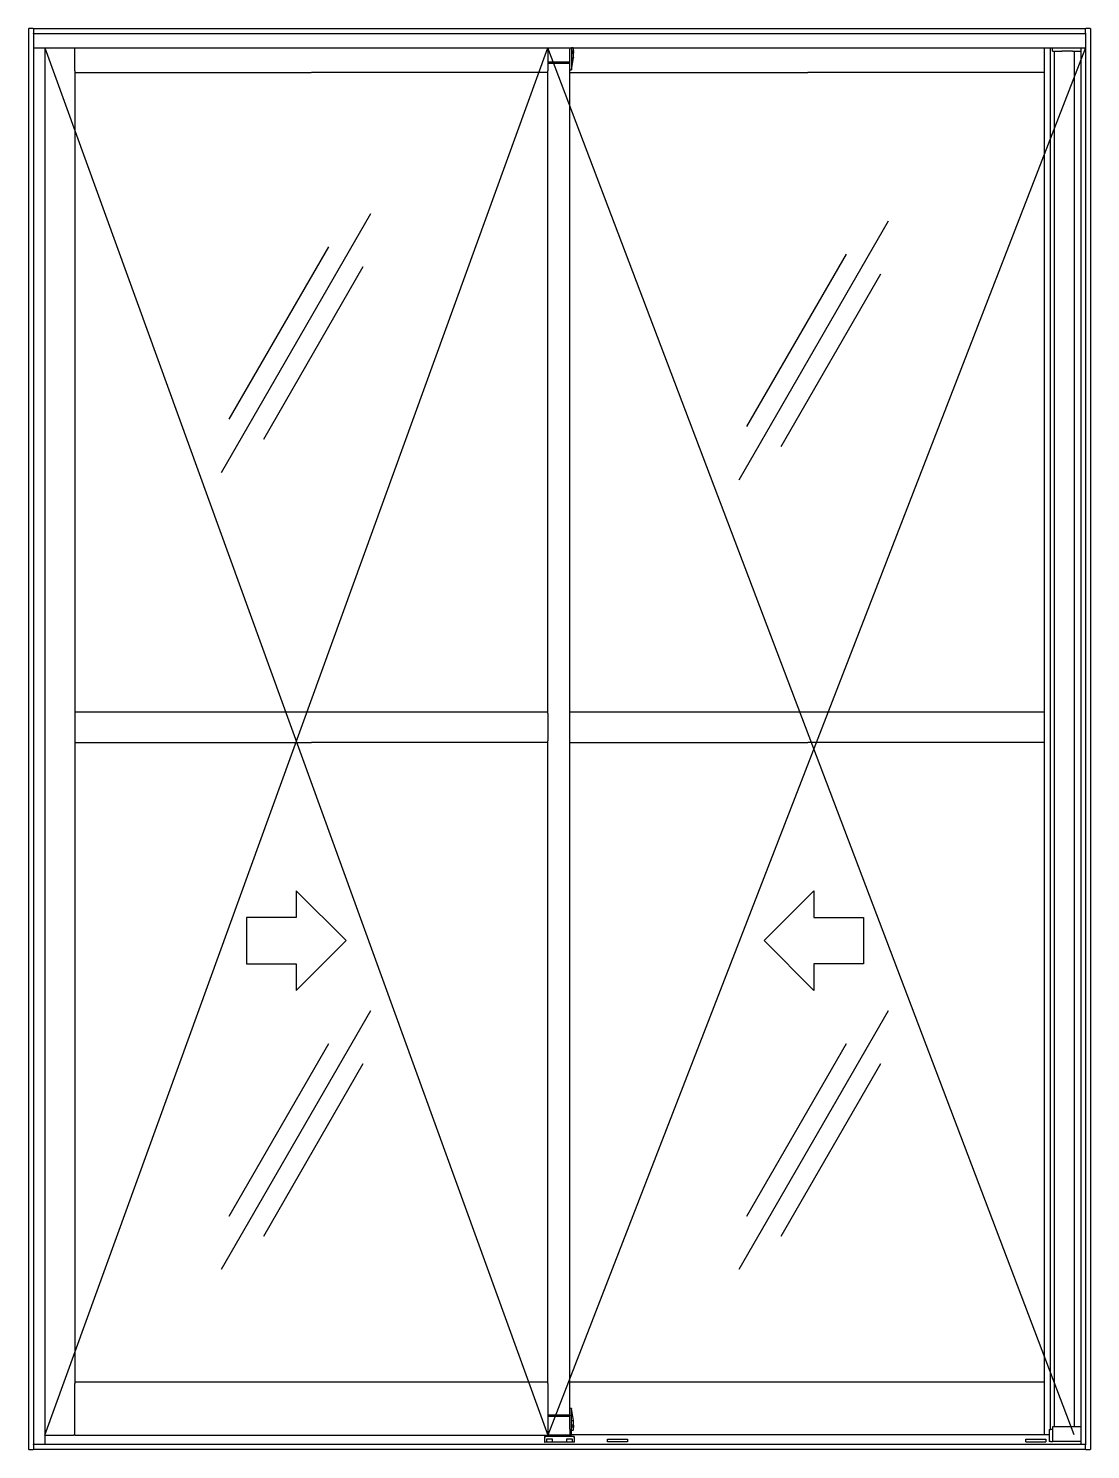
# Model space of a CAD drawing. Header units: millimetres. Extents: x 670.37 to 671.97, y 1058 to 1060.14.
import ezdxf

# ---------------------------------------------------------------- set-up
doc = ezdxf.new("R2010")
doc.units = ezdxf.units.MM
doc.header["$LTSCALE"] = 0.5
doc.layers.add('Gravia_Janelas', color=1, linetype='Continuous')
doc.layers.add('LD', color=3, linetype='Continuous', lineweight=35)

# ---------------------------------------------------------------- blocks, each defined once
blk = doc.blocks.new('*E2')
at = {"layer": 'LD'}
for centre, major_axis, ratio, start_param, end_param in [((814.6, 2103.7), (6.46, 0.57), 0.119113, 0.154116, 0.323809), ((814.6, 2104.5), (6.46, -0.57), 0.119113, 5.959376, 6.129069), ((814.8, 2104.7), (6.2, -1.67), 0.745371, 0.338869, 0.456021), ((814.8, 2103.4), (6.26, 1.46), 0.643637, 6.274767, 6.391919), ((814.8, 2103.5), (6.2, 1.67), 0.745371, 5.827165, 5.944316), ((814.8, 2104.8), (6.26, -1.46), 0.643637, 6.174452, 6.291603), ((821.7, 2105), (-1.41, -0.19), 0.098287, 1.087474, 1.104539), ((821.7, 2103.2), (1.41, -0.19), 0.098287, 2.037054, 2.054119), ((821, 2098.9), (-0.52, -3.14), 0.156995, 0.025872, 0.077105), ((821, 40.7), (-0.52, 3.14), 0.156995, 6.20608, 6.257313), ((785.4, 21.8), (-1, 0), 0.052557, 0, 1.570796), ((814.4, 21.8), (1, 0), 0.052557, 4.712389, 6.283185), ((814.6, 35.1), (6.46, 0.57), 0.119113, 0.154116, 0.323809), ((814.6, 35.9), (6.46, -0.57), 0.119113, 5.959376, 6.129069), ((814.8, 36.1), (6.2, -1.67), 0.745371, 0.338869, 0.456021), ((814.8, 34.8), (6.26, 1.46), 0.643637, 6.274767, 6.391919), ((814.8, 34.9), (6.2, 1.67), 0.745371, 5.827165, 5.944316), ((814.8, 36.2), (6.26, -1.46), 0.643637, 6.174452, 6.291603), ((821.7, 36.4), (-1.41, -0.19), 0.098287, 1.087474, 1.104539), ((821.7, 34.6), (1.41, -0.19), 0.098287, 2.037054, 2.054119), ((778, 11.2), (0.5, 0), 0.052408, 3.141593, 4.712389)]:
    blk.add_ellipse(centre, major_axis=major_axis, ratio=ratio, start_param=start_param, end_param=end_param, dxfattribs=at)

msp = doc.modelspace()

# ---------------------------------------------------------------- linework, layer by layer
at = {"layer": 'Gravia_Janelas'}
for p, q in [((670.3655, 1060.1443), (670.3659, 1060.1443)), ((670.3655, 1060.1443), (670.3655, 1058.0043)), ((670.3727, 1060.1443), (670.3659, 1060.1443)), ((670.3727, 1060.1443), (670.3731, 1060.1443)), ((670.3731, 1060.1439), (670.3731, 1060.1443)), ((670.3731, 1060.1443), (671.9579, 1060.1443)), ((670.3731, 1060.1439), (670.3731, 1060.1371)), ((670.3731, 1060.1367), (670.3731, 1060.1371)), ((670.3731, 1060.1367), (671.9579, 1060.1367)), ((670.3731, 1060.1367), (670.3731, 1058.0119)), ((671.9579, 1060.1443), (671.9579, 1060.1439)), ((671.9579, 1060.1443), (671.9583, 1060.1443)), ((671.9579, 1060.1371), (671.9579, 1060.1439)), ((671.9579, 1060.1371), (671.9579, 1060.1367)), ((671.9579, 1060.1367), (671.9579, 1058.0119)), ((671.9651, 1060.1443), (671.9583, 1060.1443)), ((671.9651, 1060.1443), (671.9655, 1060.1443)), ((671.9655, 1060.1443), (671.9655, 1058.0043)), ((670.3731, 1060.1153), (671.9579, 1060.1153)), ((670.3901, 1060.1153), (670.3901, 1058.0119)), ((670.4354, 1060.0808), (670.4354, 1060.1153)), ((671.1478, 1060.1153), (671.1478, 1060.0808)), ((671.1809, 1060.1153), (671.1809, 1060.1131)), ((671.1835, 1060.1153), (671.1835, 1060.0824)), ((671.186, 1060.1149), (671.1835, 1060.1149)), ((671.1865, 1060.1109), (671.1865, 1060.1144)), ((671.8956, 1060.1153), (671.8956, 1060.0808)), ((671.9045, 1060.1153), (671.9045, 1058.0347)), ((671.9079, 1060.1119), (671.9079, 1060.1153)), ((671.9509, 1060.1153), (671.9509, 1058.0119)), ((671.1478, 1060.0941), (671.1547, 1060.0941)), ((671.1478, 1060.0941), (671.1809, 1060.0941)), ((671.1478, 1060.0921), (671.1809, 1060.0921)), ((671.1809, 1060.0921), (671.1478, 1060.0921)), ((671.1499, 1060.0921), (671.1497, 1060.0921)), ((671.1499, 1060.0921), (671.1809, 1060.0921)), ((671.1809, 1060.0921), (671.1499, 1060.0921)), ((671.1762, 1060.0941), (671.1809, 1060.0941)), ((671.1763, 1060.0921), (671.1809, 1060.0921)), ((671.1809, 1060.0921), (671.1763, 1060.0921)), ((671.1809, 1060.0959), (671.1809, 1060.1131)), ((671.1809, 1060.0931), (671.1809, 1060.0959)), ((671.1809, 1060.0921), (671.1809, 1060.0931)), ((671.1809, 1058.0561), (671.1809, 1060.0921)), ((671.1835, 1060.1104), (671.1865, 1060.1104)), ((671.1865, 1060.1064), (671.1835, 1060.1064)), ((671.1835, 1060.0821), (671.1865, 1060.1003)), ((671.1835, 1060.1001), (671.186, 1060.1001)), ((671.1863, 1060.108), (671.1863, 1060.1088)), ((671.1865, 1060.1109), (671.1865, 1060.1104)), ((671.1866, 1060.1091), (671.1865, 1060.1091)), ((671.1866, 1060.1077), (671.1865, 1060.1077)), ((671.1865, 1060.1003), (671.1865, 1060.1064)), ((671.1865, 1060.1003), (671.1865, 1060.1003)), ((671.9079, 1060.1099), (671.9079, 1060.1119)), ((671.9079, 1060.1099), (671.9224, 1060.1099)), ((671.9105, 1060.1099), (671.9105, 1058.0387)), ((671.9384, 1060.1099), (671.9224, 1060.1099)), ((671.9384, 1060.1099), (671.9509, 1060.1099)), ((671.9409, 1060.1099), (671.9409, 1058.0387)), ((670.4354, 1060.0804), (670.4354, 1059.0714)), ((670.4361, 1060.078), (670.7914, 1060.078)), ((671.1471, 1060.078), (670.7919, 1060.078)), ((671.1478, 1059.1127), (671.1478, 1060.0804)), ((671.1809, 1060.0821), (671.1835, 1060.0821)), ((671.1809, 1060.078), (671.5392, 1060.078)), ((671.1835, 1060.0824), (671.1835, 1060.0821)), ((671.5392, 1060.078), (671.5397, 1060.078)), ((671.8956, 1060.078), (671.5397, 1060.078)), ((671.8956, 1060.0804), (671.8956, 1059.1127)), ((670.6565, 1059.4758), (670.8815, 1059.8656)), ((671.4361, 1059.4648), (671.6611, 1059.8545)), ((670.668, 1059.5558), (670.818, 1059.8156)), ((671.4476, 1059.5448), (671.5976, 1059.8046)), ((670.7199, 1059.5258), (670.8699, 1059.7856)), ((671.4996, 1059.5148), (671.6496, 1059.7746)), ((670.4354, 1059.115), (671.1478, 1059.115)), ((671.1478, 1059.1122), (671.1478, 1059.0718)), ((671.1809, 1059.115), (671.8956, 1059.115)), ((671.8956, 1059.1122), (671.8956, 1059.0718)), ((670.4354, 1059.0714), (670.4354, 1058.1037)), ((670.4354, 1059.069), (670.7919, 1059.069)), ((671.1478, 1059.069), (670.7919, 1059.069)), ((671.1478, 1058.104), (671.1478, 1059.0714)), ((671.1809, 1059.069), (671.5397, 1059.069)), ((671.8949, 1059.069), (671.5397, 1059.069)), ((671.8956, 1059.0718), (671.8956, 1058.1037)), ((670.6565, 1058.2758), (670.8815, 1058.6656)), ((671.4361, 1058.2758), (671.6611, 1058.6656)), ((670.668, 1058.3558), (670.818, 1058.6156)), ((671.4476, 1058.3558), (671.5976, 1058.6156)), ((670.7199, 1058.3258), (670.8699, 1058.5856)), ((671.4996, 1058.3258), (671.6496, 1058.5856)), ((670.4354, 1058.1061), (671.1478, 1058.1061)), ((670.4354, 1058.0261), (670.4354, 1058.1037)), ((671.1478, 1058.1027), (671.1478, 1058.0261)), ((671.1809, 1058.1061), (671.8956, 1058.1061)), ((671.8956, 1058.1033), (671.8956, 1058.0263)), ((671.1835, 1058.0661), (671.1809, 1058.0661)), ((671.1865, 1058.0479), (671.1835, 1058.0661)), ((671.1835, 1058.0661), (671.1835, 1058.0657)), ((671.1835, 1058.0261), (671.1835, 1058.0657)), ((671.1809, 1058.0561), (671.1478, 1058.0561)), ((671.1478, 1058.0561), (671.1809, 1058.0561)), ((671.1762, 1058.0541), (671.1478, 1058.0541)), ((671.1547, 1058.0541), (671.1478, 1058.0541)), ((671.1546, 1058.0561), (671.1499, 1058.0561)), ((671.1499, 1058.0561), (671.1546, 1058.0561)), ((671.1809, 1058.0541), (671.1762, 1058.0541)), ((671.1809, 1058.0561), (671.1763, 1058.0561)), ((671.1763, 1058.0561), (671.1809, 1058.0561)), ((671.1809, 1058.0561), (671.1809, 1058.0551)), ((671.1809, 1058.0523), (671.1809, 1058.0551)), ((671.1809, 1058.0351), (671.1809, 1058.0523)), ((671.1835, 1058.0481), (671.186, 1058.0481)), ((671.1835, 1058.0418), (671.1865, 1058.0418)), ((671.1865, 1058.0378), (671.1835, 1058.0378)), ((671.1863, 1058.0394), (671.1863, 1058.0402)), ((671.1865, 1058.0479), (671.1865, 1058.0479)), ((671.1865, 1058.0418), (671.1865, 1058.0479)), ((671.1866, 1058.0405), (671.1865, 1058.0405)), ((671.1866, 1058.0391), (671.1865, 1058.0391)), ((671.1865, 1058.0378), (671.1865, 1058.0373)), ((671.9079, 1058.0387), (671.9079, 1058.0367)), ((671.9384, 1058.0387), (671.9079, 1058.0387)), ((671.9509, 1058.0387), (671.9384, 1058.0387)), ((670.3901, 1058.0261), (670.4333, 1058.0261)), ((670.4354, 1058.0261), (670.4333, 1058.0261)), ((670.4354, 1058.0261), (671.1478, 1058.0261)), ((671.143, 1058.0233), (671.143, 1058.0233)), ((671.143, 1058.0233), (671.143, 1058.0155)), ((671.143, 1058.0233), (671.143, 1058.0233)), ((671.143, 1058.0233), (671.143, 1058.0233)), ((671.146, 1058.0238), (671.1435, 1058.0238)), ((671.1435, 1058.0238), (671.1448, 1058.0238)), ((671.1448, 1058.0238), (671.1435, 1058.0238)), ((671.1448, 1058.0238), (671.1448, 1058.0238)), ((671.1632, 1058.0238), (671.146, 1058.0238)), ((671.146, 1058.0238), (671.146, 1058.0238)), ((671.1466, 1058.0155), (671.1466, 1058.0206)), ((671.1466, 1058.0206), (671.1546, 1058.0206)), ((671.1496, 1058.0261), (671.1478, 1058.0261)), ((671.1496, 1058.0261), (671.1497, 1058.0261)), ((671.15, 1058.0261), (671.1497, 1058.0261)), ((671.1499, 1058.0261), (671.1499, 1058.0261)), ((671.1799, 1058.026), (671.1509, 1058.026)), ((671.1546, 1058.0206), (671.1546, 1058.0155)), ((671.1678, 1058.0238), (671.1632, 1058.0238)), ((671.1632, 1058.0238), (671.1632, 1058.0238)), ((671.185, 1058.0238), (671.1678, 1058.0238)), ((671.1678, 1058.0238), (671.1678, 1058.0238)), ((671.1764, 1058.0155), (671.1764, 1058.0206)), ((671.1764, 1058.0206), (671.1844, 1058.0206)), ((671.1809, 1058.0261), (671.1808, 1058.0261)), ((671.1809, 1058.0351), (671.1809, 1058.0261)), ((671.1809, 1058.0261), (671.183, 1058.0261)), ((671.1809, 1058.0261), (671.1809, 1058.0261)), ((671.183, 1058.0261), (671.1835, 1058.0261)), ((671.1835, 1058.0333), (671.186, 1058.0333)), ((671.9029, 1058.0263), (671.1835, 1058.0263)), ((671.1844, 1058.0206), (671.1844, 1058.0155)), ((671.1875, 1058.0238), (671.185, 1058.0238)), ((671.185, 1058.0238), (671.185, 1058.0238)), ((671.1875, 1058.0238), (671.1863, 1058.0238)), ((671.1863, 1058.0238), (671.1863, 1058.0238)), ((671.1863, 1058.0238), (671.1875, 1058.0238)), ((671.1865, 1058.0338), (671.1865, 1058.0373)), ((671.188, 1058.0233), (671.188, 1058.0233)), ((671.188, 1058.0155), (671.188, 1058.0233)), ((671.188, 1058.0233), (671.188, 1058.0233)), ((671.188, 1058.0233), (671.188, 1058.0233)), ((671.2379, 1058.02), (671.2679, 1058.02)), ((671.2379, 1058.0164), (671.2379, 1058.02)), ((671.2379, 1058.016), (671.2379, 1058.0164)), ((671.2679, 1058.02), (671.2679, 1058.0164)), ((671.2679, 1058.0164), (671.2679, 1058.016)), ((671.8679, 1058.0164), (671.8679, 1058.02)), ((671.8679, 1058.02), (671.8979, 1058.02)), ((671.8679, 1058.016), (671.8679, 1058.0164)), ((671.8979, 1058.02), (671.8979, 1058.0164)), ((671.8979, 1058.0164), (671.8979, 1058.016)), ((671.9029, 1058.0347), (671.9029, 1058.0167)), ((671.9029, 1058.0347), (671.9049, 1058.0347)), ((671.9049, 1058.0167), (671.9029, 1058.0167)), ((671.9074, 1058.0347), (671.9049, 1058.0347)), ((671.9049, 1058.0167), (671.9074, 1058.0167)), ((671.9079, 1058.0347), (671.9074, 1058.0347)), ((671.9074, 1058.0167), (671.9079, 1058.0167)), ((671.9079, 1058.0367), (671.9079, 1058.0167)), ((671.9509, 1058.0167), (671.9079, 1058.0167)), ((670.3659, 1058.0043), (670.3655, 1058.0043)), ((670.3659, 1058.0043), (670.3727, 1058.0043)), ((670.3731, 1058.0043), (670.3727, 1058.0043)), ((670.3731, 1058.0115), (670.3731, 1058.0119)), ((671.9579, 1058.0119), (670.3731, 1058.0119)), ((670.3731, 1058.0115), (670.3731, 1058.0047)), ((670.3731, 1058.0043), (670.3731, 1058.0047)), ((671.9579, 1058.0043), (670.3731, 1058.0043)), ((671.188, 1058.0155), (671.1435, 1058.0155)), ((671.1764, 1058.0155), (671.1546, 1058.0155)), ((671.1875, 1058.0155), (671.1844, 1058.0155)), ((671.9579, 1058.0119), (671.9579, 1058.0115)), ((671.9579, 1058.0047), (671.9579, 1058.0115)), ((671.9579, 1058.0047), (671.9579, 1058.0043)), ((671.9583, 1058.0043), (671.9579, 1058.0043)), ((671.9583, 1058.0043), (671.9651, 1058.0043)), ((671.9655, 1058.0043), (671.9651, 1058.0043))]:
    msp.add_line(p, q, dxfattribs=at)
for points in [[(670.3901, 1058.0261), (671.1478, 1060.1153)], [(670.3901, 1060.1153), (671.1478, 1058.0261)], [(671.9409, 1058.0263), (671.1478, 1060.1153)], [(671.9579, 1060.1153), (671.1478, 1058.0261)], [(671.1865, 1060.1003), (671.1865, 1060.1003), (671.1865, 1060.1003), (671.1865, 1060.1003), (671.1865, 1060.1002), (671.1865, 1060.1002), (671.1865, 1060.1002), (671.1865, 1060.1002), (671.1864, 1060.1002), (671.1864, 1060.1002), (671.1864, 1060.1002), (671.1864, 1060.1002), (671.1864, 1060.1002), (671.1863, 1060.1002), (671.1863, 1060.1002), (671.1863, 1060.1002), (671.1863, 1060.1002), (671.1862, 1060.1001), (671.1862, 1060.1001), (671.1862, 1060.1001), (671.1861, 1060.1001), (671.1861, 1060.1001), (671.1861, 1060.1001), (671.186, 1060.1001), (671.186, 1060.1001)], [(671.1863, 1060.1088), (671.1863, 1060.1088), (671.1863, 1060.1088), (671.1863, 1060.1088), (671.1863, 1060.1088), (671.1863, 1060.1088), (671.1863, 1060.1088), (671.1863, 1060.1088), (671.1863, 1060.1088), (671.1863, 1060.1088), (671.1863, 1060.1088), (671.1863, 1060.1088), (671.1863, 1060.1088), (671.1863, 1060.1088), (671.1863, 1060.1088), (671.1863, 1060.1088), (671.1863, 1060.1088), (671.1863, 1060.1088), (671.1863, 1060.1088), (671.1863, 1060.1088), (671.1863, 1060.1088), (671.1863, 1060.1088), (671.1863, 1060.1088), (671.1863, 1060.1088), (671.1863, 1060.1088)], [(671.1863, 1060.108), (671.1863, 1060.108), (671.1863, 1060.108), (671.1863, 1060.108), (671.1863, 1060.108), (671.1863, 1060.108), (671.1863, 1060.108), (671.1863, 1060.108), (671.1863, 1060.108), (671.1863, 1060.108), (671.1863, 1060.108), (671.1863, 1060.108), (671.1863, 1060.108), (671.1863, 1060.108), (671.1863, 1060.108), (671.1863, 1060.108), (671.1863, 1060.108), (671.1863, 1060.108), (671.1863, 1060.108), (671.1863, 1060.108), (671.1863, 1060.108), (671.1863, 1060.108), (671.1863, 1060.108), (671.1863, 1060.108), (671.1863, 1060.108)], [(671.1865, 1060.1094), (671.1865, 1060.1094), (671.1865, 1060.1094), (671.1865, 1060.1094), (671.1865, 1060.1093), (671.1865, 1060.1093), (671.1865, 1060.1093), (671.1865, 1060.1093), (671.1866, 1060.1093), (671.1866, 1060.1092), (671.1866, 1060.1092), (671.1866, 1060.1092), (671.1866, 1060.1092), (671.1866, 1060.1092), (671.1866, 1060.1092), (671.1866, 1060.1092), (671.1866, 1060.1091), (671.1866, 1060.1091), (671.1866, 1060.1091), (671.1866, 1060.1091), (671.1866, 1060.1091), (671.1866, 1060.1091), (671.1866, 1060.1091), (671.1866, 1060.1091), (671.1866, 1060.1091)], [(671.1866, 1060.109), (671.1866, 1060.109), (671.1866, 1060.1089), (671.1866, 1060.1089), (671.1866, 1060.1089), (671.1866, 1060.1089), (671.1866, 1060.1089), (671.1866, 1060.1088), (671.1866, 1060.1088), (671.1866, 1060.1088), (671.1866, 1060.1088), (671.1866, 1060.1088), (671.1866, 1060.1087), (671.1866, 1060.1087), (671.1866, 1060.1087), (671.1866, 1060.1087), (671.1866, 1060.1087), (671.1865, 1060.1087), (671.1865, 1060.1087), (671.1865, 1060.1087), (671.1865, 1060.1087), (671.1865, 1060.1087), (671.1865, 1060.1087), (671.1865, 1060.1087), (671.1865, 1060.1087)], [(671.1865, 1060.1081), (671.1865, 1060.1081), (671.1865, 1060.1081), (671.1865, 1060.1081), (671.1865, 1060.1081), (671.1865, 1060.1081), (671.1865, 1060.1081), (671.1865, 1060.1081), (671.1866, 1060.1081), (671.1866, 1060.1081), (671.1866, 1060.1081), (671.1866, 1060.1081), (671.1866, 1060.108), (671.1866, 1060.108), (671.1866, 1060.108), (671.1866, 1060.108), (671.1866, 1060.108), (671.1866, 1060.108), (671.1866, 1060.1079), (671.1866, 1060.1079), (671.1866, 1060.1079), (671.1866, 1060.1079), (671.1866, 1060.1079), (671.1866, 1060.1078), (671.1866, 1060.1078)], [(671.1866, 1060.1077), (671.1866, 1060.1077), (671.1866, 1060.1077), (671.1866, 1060.1077), (671.1866, 1060.1077), (671.1866, 1060.1077), (671.1866, 1060.1077), (671.1866, 1060.1077), (671.1866, 1060.1076), (671.1866, 1060.1076), (671.1866, 1060.1076), (671.1866, 1060.1076), (671.1866, 1060.1076), (671.1866, 1060.1076), (671.1866, 1060.1076), (671.1866, 1060.1075), (671.1866, 1060.1075), (671.1865, 1060.1075), (671.1865, 1060.1075), (671.1865, 1060.1075), (671.1865, 1060.1074), (671.1865, 1060.1074), (671.1865, 1060.1074), (671.1865, 1060.1074), (671.1865, 1060.1074)], [(670.4354, 1060.0804), (670.4354, 1060.0804), (670.4354, 1060.0804), (670.4354, 1060.0804), (670.4354, 1060.0804), (670.4354, 1060.0804), (670.4354, 1060.0805), (670.4354, 1060.0805), (670.4354, 1060.0805), (670.4354, 1060.0805), (670.4354, 1060.0805), (670.4354, 1060.0806), (670.4354, 1060.0806), (670.4354, 1060.0806), (670.4354, 1060.0806), (670.4354, 1060.0806), (670.4354, 1060.0806), (670.4354, 1060.0807), (670.4354, 1060.0807), (670.4354, 1060.0807), (670.4354, 1060.0807), (670.4354, 1060.0807), (670.4354, 1060.0808), (670.4354, 1060.0808), (670.4354, 1060.0808)], [(671.1478, 1060.0808), (671.1478, 1060.0808), (671.1478, 1060.0808), (671.1478, 1060.0807), (671.1478, 1060.0807), (671.1478, 1060.0807), (671.1478, 1060.0807), (671.1478, 1060.0807), (671.1478, 1060.0806), (671.1478, 1060.0806), (671.1478, 1060.0806), (671.1478, 1060.0806), (671.1478, 1060.0806), (671.1478, 1060.0806), (671.1478, 1060.0805), (671.1478, 1060.0805), (671.1478, 1060.0805), (671.1478, 1060.0805), (671.1478, 1060.0805), (671.1478, 1060.0804), (671.1478, 1060.0804), (671.1478, 1060.0804), (671.1478, 1060.0804), (671.1478, 1060.0804), (671.1478, 1060.0804)], [(671.8956, 1060.0808), (671.8956, 1060.0808), (671.8956, 1060.0808), (671.8956, 1060.0807), (671.8956, 1060.0807), (671.8956, 1060.0807), (671.8956, 1060.0807), (671.8956, 1060.0807), (671.8956, 1060.0806), (671.8956, 1060.0806), (671.8956, 1060.0806), (671.8956, 1060.0806), (671.8956, 1060.0806), (671.8956, 1060.0806), (671.8956, 1060.0805), (671.8956, 1060.0805), (671.8956, 1060.0805), (671.8956, 1060.0805), (671.8956, 1060.0805), (671.8956, 1060.0804), (671.8956, 1060.0804), (671.8956, 1060.0804), (671.8956, 1060.0804), (671.8956, 1060.0804), (671.8956, 1060.0804)], [(671.1478, 1059.1127), (671.1478, 1059.1127), (671.1478, 1059.1127), (671.1478, 1059.1126), (671.1478, 1059.1126), (671.1478, 1059.1126), (671.1478, 1059.1126), (671.1478, 1059.1126), (671.1478, 1059.1125), (671.1478, 1059.1125), (671.1478, 1059.1125), (671.1478, 1059.1125), (671.1478, 1059.1125), (671.1478, 1059.1124), (671.1478, 1059.1124), (671.1478, 1059.1124), (671.1478, 1059.1124), (671.1478, 1059.1124), (671.1478, 1059.1124), (671.1478, 1059.1123), (671.1478, 1059.1123), (671.1478, 1059.1123), (671.1478, 1059.1123), (671.1478, 1059.1123), (671.1478, 1059.1122)], [(671.8956, 1059.1127), (671.8956, 1059.1127), (671.8956, 1059.1127), (671.8956, 1059.1126), (671.8956, 1059.1126), (671.8956, 1059.1126), (671.8956, 1059.1126), (671.8956, 1059.1126), (671.8956, 1059.1125), (671.8956, 1059.1125), (671.8956, 1059.1125), (671.8956, 1059.1125), (671.8956, 1059.1125), (671.8956, 1059.1124), (671.8956, 1059.1124), (671.8956, 1059.1124), (671.8956, 1059.1124), (671.8956, 1059.1124), (671.8956, 1059.1124), (671.8956, 1059.1123), (671.8956, 1059.1123), (671.8956, 1059.1123), (671.8956, 1059.1123), (671.8956, 1059.1123), (671.8956, 1059.1122)], [(671.1478, 1059.0718), (671.1478, 1059.0718), (671.1478, 1059.0718), (671.1478, 1059.0718), (671.1478, 1059.0718), (671.1478, 1059.0718), (671.1478, 1059.0717), (671.1478, 1059.0717), (671.1478, 1059.0717), (671.1478, 1059.0717), (671.1478, 1059.0717), (671.1478, 1059.0716), (671.1478, 1059.0716), (671.1478, 1059.0716), (671.1478, 1059.0716), (671.1478, 1059.0716), (671.1478, 1059.0715), (671.1478, 1059.0715), (671.1478, 1059.0715), (671.1478, 1059.0715), (671.1478, 1059.0715), (671.1478, 1059.0715), (671.1478, 1059.0714), (671.1478, 1059.0714), (671.1478, 1059.0714)], [(671.1478, 1058.104), (671.1478, 1058.1039), (671.1478, 1058.1039), (671.1478, 1058.1038), (671.1478, 1058.1038), (671.1478, 1058.1037), (671.1478, 1058.1037), (671.1478, 1058.1036), (671.1478, 1058.1036), (671.1478, 1058.1035), (671.1478, 1058.1035), (671.1478, 1058.1034), (671.1478, 1058.1034), (671.1478, 1058.1033), (671.1478, 1058.1033), (671.1478, 1058.1032), (671.1478, 1058.1031), (671.1478, 1058.1031), (671.1478, 1058.103), (671.1478, 1058.103), (671.1478, 1058.1029), (671.1478, 1058.1029), (671.1478, 1058.1028), (671.1478, 1058.1028), (671.1478, 1058.1027)], [(671.8956, 1058.1037), (671.8956, 1058.1037), (671.8956, 1058.1037), (671.8956, 1058.1037), (671.8956, 1058.1036), (671.8956, 1058.1036), (671.8956, 1058.1036), (671.8956, 1058.1036), (671.8956, 1058.1036), (671.8956, 1058.1036), (671.8956, 1058.1035), (671.8956, 1058.1035), (671.8956, 1058.1035), (671.8956, 1058.1035), (671.8956, 1058.1035), (671.8956, 1058.1034), (671.8956, 1058.1034), (671.8956, 1058.1034), (671.8956, 1058.1034), (671.8956, 1058.1034), (671.8956, 1058.1034), (671.8956, 1058.1033), (671.8956, 1058.1033), (671.8956, 1058.1033), (671.8956, 1058.1033)], [(671.186, 1058.0481), (671.186, 1058.0481), (671.1861, 1058.0481), (671.1861, 1058.0481), (671.1861, 1058.0481), (671.1862, 1058.0481), (671.1862, 1058.048), (671.1862, 1058.048), (671.1863, 1058.048), (671.1863, 1058.048), (671.1863, 1058.048), (671.1863, 1058.048), (671.1864, 1058.048), (671.1864, 1058.048), (671.1864, 1058.048), (671.1864, 1058.048), (671.1864, 1058.048), (671.1865, 1058.048), (671.1865, 1058.048), (671.1865, 1058.048), (671.1865, 1058.0479), (671.1865, 1058.0479), (671.1865, 1058.0479), (671.1865, 1058.0479), (671.1865, 1058.0479)], [(671.1863, 1058.0402), (671.1863, 1058.0402), (671.1863, 1058.0402), (671.1863, 1058.0402), (671.1863, 1058.0402), (671.1863, 1058.0402), (671.1863, 1058.0402), (671.1863, 1058.0402), (671.1863, 1058.0402), (671.1863, 1058.0402), (671.1863, 1058.0402), (671.1863, 1058.0402), (671.1863, 1058.0402), (671.1863, 1058.0402), (671.1863, 1058.0402), (671.1863, 1058.0402), (671.1863, 1058.0402), (671.1863, 1058.0402), (671.1863, 1058.0402), (671.1863, 1058.0402), (671.1863, 1058.0402), (671.1863, 1058.0402), (671.1863, 1058.0402), (671.1863, 1058.0402), (671.1863, 1058.0402)], [(671.1863, 1058.0394), (671.1863, 1058.0394), (671.1863, 1058.0394), (671.1863, 1058.0394), (671.1863, 1058.0394), (671.1863, 1058.0394), (671.1863, 1058.0394), (671.1863, 1058.0394), (671.1863, 1058.0394), (671.1863, 1058.0394), (671.1863, 1058.0394), (671.1863, 1058.0394), (671.1863, 1058.0394), (671.1863, 1058.0394), (671.1863, 1058.0394), (671.1863, 1058.0394), (671.1863, 1058.0394), (671.1863, 1058.0394), (671.1863, 1058.0394), (671.1863, 1058.0394), (671.1863, 1058.0394), (671.1863, 1058.0394), (671.1863, 1058.0394), (671.1863, 1058.0394), (671.1863, 1058.0394)], [(671.1865, 1058.0408), (671.1865, 1058.0408), (671.1865, 1058.0408), (671.1865, 1058.0408), (671.1865, 1058.0407), (671.1865, 1058.0407), (671.1865, 1058.0407), (671.1865, 1058.0407), (671.1866, 1058.0407), (671.1866, 1058.0406), (671.1866, 1058.0406), (671.1866, 1058.0406), (671.1866, 1058.0406), (671.1866, 1058.0406), (671.1866, 1058.0406), (671.1866, 1058.0406), (671.1866, 1058.0405), (671.1866, 1058.0405), (671.1866, 1058.0405), (671.1866, 1058.0405), (671.1866, 1058.0405), (671.1866, 1058.0405), (671.1866, 1058.0405), (671.1866, 1058.0405), (671.1866, 1058.0405)], [(671.1866, 1058.0404), (671.1866, 1058.0404), (671.1866, 1058.0403), (671.1866, 1058.0403), (671.1866, 1058.0403), (671.1866, 1058.0403), (671.1866, 1058.0403), (671.1866, 1058.0402), (671.1866, 1058.0402), (671.1866, 1058.0402), (671.1866, 1058.0402), (671.1866, 1058.0402), (671.1866, 1058.0401), (671.1866, 1058.0401), (671.1866, 1058.0401), (671.1866, 1058.0401), (671.1866, 1058.0401), (671.1865, 1058.0401), (671.1865, 1058.0401), (671.1865, 1058.0401), (671.1865, 1058.0401), (671.1865, 1058.0401), (671.1865, 1058.0401), (671.1865, 1058.0401), (671.1865, 1058.0401)], [(671.1865, 1058.0395), (671.1865, 1058.0395), (671.1865, 1058.0395), (671.1865, 1058.0395), (671.1865, 1058.0395), (671.1865, 1058.0395), (671.1865, 1058.0395), (671.1865, 1058.0395), (671.1866, 1058.0395), (671.1866, 1058.0395), (671.1866, 1058.0395), (671.1866, 1058.0395), (671.1866, 1058.0394), (671.1866, 1058.0394), (671.1866, 1058.0394), (671.1866, 1058.0394), (671.1866, 1058.0394), (671.1866, 1058.0394), (671.1866, 1058.0393), (671.1866, 1058.0393), (671.1866, 1058.0393), (671.1866, 1058.0393), (671.1866, 1058.0393), (671.1866, 1058.0392), (671.1866, 1058.0392)], [(671.1866, 1058.0391), (671.1866, 1058.0391), (671.1866, 1058.0391), (671.1866, 1058.0391), (671.1866, 1058.0391), (671.1866, 1058.0391), (671.1866, 1058.0391), (671.1866, 1058.0391), (671.1866, 1058.039), (671.1866, 1058.039), (671.1866, 1058.039), (671.1866, 1058.039), (671.1866, 1058.039), (671.1866, 1058.039), (671.1866, 1058.039), (671.1866, 1058.0389), (671.1866, 1058.0389), (671.1865, 1058.0389), (671.1865, 1058.0389), (671.1865, 1058.0389), (671.1865, 1058.0388), (671.1865, 1058.0388), (671.1865, 1058.0388), (671.1865, 1058.0388), (671.1865, 1058.0388)], [(671.2679, 1058.016), (671.2379, 1058.016)], [(671.8679, 1058.016), (671.8979, 1058.016)]]:
    msp.add_lwpolyline(points, dxfattribs=at)
for points in [[(670.844, 1058.7707), (670.769, 1058.8457), (670.769, 1058.8057), (670.694, 1058.8057), (670.694, 1058.7357), (670.769, 1058.7357), (670.769, 1058.6957), (670.844, 1058.7707)], [(671.4736, 1058.7707), (671.5486, 1058.8457), (671.5486, 1058.8057), (671.6236, 1058.8057), (671.6236, 1058.7357), (671.5486, 1058.7357), (671.5486, 1058.6957), (671.4736, 1058.7707)]]:
    msp.add_lwpolyline(points, close=True, dxfattribs=at)
for centre, start, end in [((671.186, 1060.1144), 0, 90), ((671.1435, 1058.0233), 90, 180), ((671.1435, 1058.0233), 90, 180), ((671.1435, 1058.0233), 90, 180), ((671.186, 1058.0338), 270, 0), ((671.1875, 1058.0233), 0, 90), ((671.1875, 1058.0233), 0, 90), ((671.1875, 1058.0233), 0, 90)]:
    msp.add_arc(centre, 0.0005, start, end, dxfattribs=at)
for centre, major_axis, start_param, end_param in [((671.1802, 1060.1084), (-0.00459, 0.00459), 4.085851, 4.239095), ((671.1802, 1060.1083), (0.00459, 0.00459), 5.185683, 5.338927), ((671.1802, 1058.0398), (-0.00459, 0.00459), 4.085851, 4.239095), ((671.1802, 1058.0397), (0.00459, 0.00459), 5.185683, 5.338927)]:
    msp.add_ellipse(centre, major_axis=major_axis, ratio=0.989559, start_param=start_param, end_param=end_param, dxfattribs=at)

# ---------------------------------------------------------------- block references
at = {"layer": 'Gravia_Janelas', "xscale": 0.001000000000203727, "yscale": 0.001000000000203727, "zscale": 0.001}
msp.add_blockref('*E2', (670.3655, 1058.0043), dxfattribs=at)

doc.saveas('drawing.dxf')
